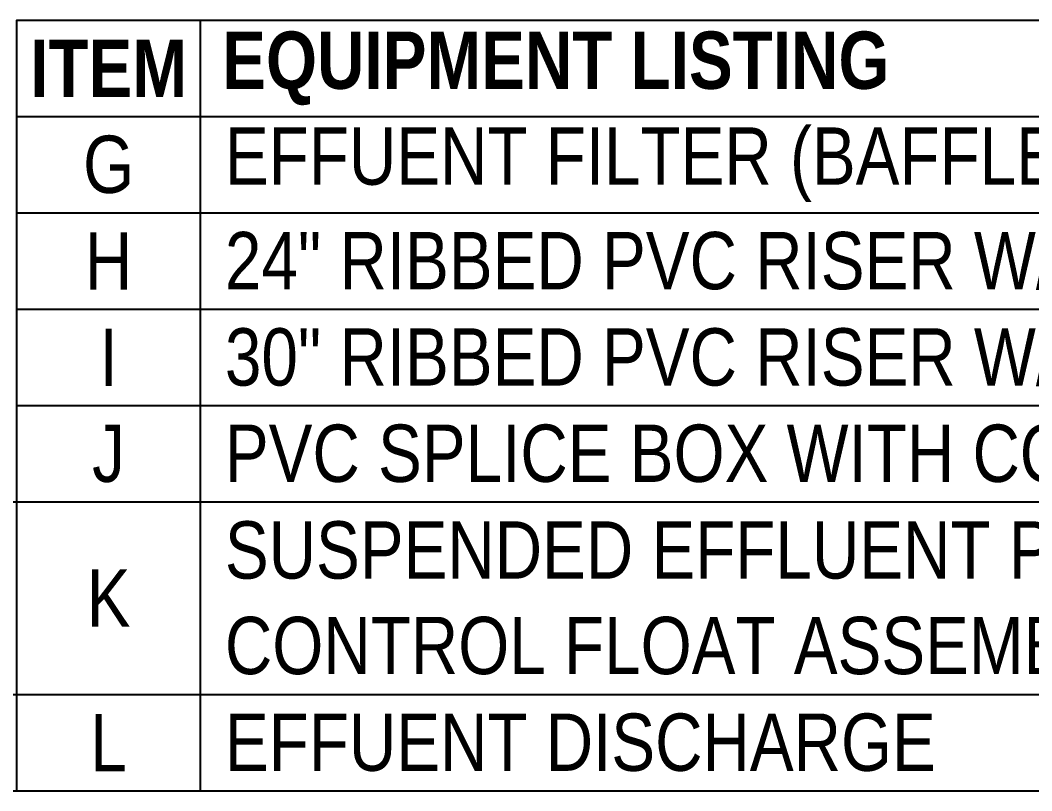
# Model space of a CAD drawing. Extents: x 0 to 216, y -5 to 280.
# Drawn here: x 108.45 to 150.46, y 65.13 to 97.13 of the extents above; entities that cross this region are included whole.
import ezdxf

# ---------------------------------------------------------------- set-up
doc = ezdxf.new("R2010")
doc.units = 0
doc.header["$LTSCALE"] = 10
doc.header["$MEASUREMENT"] = 0
doc.layers.add('CADdetails-7-VERYFINE', color=7, linetype='CONTINUOUS')
doc.layers.add('CADdetails-9-EXTRAFINE', color=9, linetype='CONTINUOUS')
doc.styles.add('CADdetails-NOTES', font='ARIALN.TTF', dxfattribs={"height": 2.38})

msp = doc.modelspace()

# ---------------------------------------------------------------- linework, layer by layer
at = {"layer": 'CADdetails-9-EXTRAFINE'}
for p, q in [((115.924, 97.127), (115.924, 65.127)), ((108.306, 93.127), (201.018, 93.127)), ((108.306, 89.127), (201.018, 89.127)), ((108.306, 85.127), (201.018, 85.127)), ((108.306, 81.127), (201.018, 81.127)), ((16.516, 77.127), (201.018, 77.127)), ((16.516, 69.127), (201.018, 69.127)), ((16.516, 65.127), (201.018, 65.127))]:
    msp.add_line(p, q, dxfattribs=at)
msp.add_lwpolyline([(108.306, 65.127), (108.306, 97.127), (201.018, 97.127), (201.018, 65.127)], dxfattribs=at)

# ---------------------------------------------------------------- texts
at = {"layer": 'CADdetails-7-VERYFINE', "char_height": 2.38, "style": 'CADdetails-NOTES'}
for s, insert, width, attachment_point in [('{\\fArial Narrow|b1|i0|c0|p34;EQUIPMENT LISTING}', (130.694, 95.127), 29.5401, 5), ('{\\fArial Narrow|b1|i0|c0|p34;ITEM}', (112.115, 95.127), 7.61804, 5), ('EFFUENT FILTER (BAFFLE WALL CROSSOVER)', (116.947, 91.127), 63.29301, 4), ('G', (112.115, 91.127), 7.61804, 5), ('H', (112.115, 87.127), 7.61804, 5), ('24" RIBBED PVC RISER W/ FRP LID', (116.947, 87.127), 82.29473, 4), ('30" RIBBED PVC RISER W/ FRP LID', (116.947, 83.127), 97.48383, 4), ('I', (112.115, 83.127), 7.61804, 5), ('J', (112.115, 79.127), 7.61804, 5), ('PVC SPLICE BOX WITH CORD GRIPS', (116.947, 79.127), 80.86031, 4), ('SUSPENDED EFFLUENT PUMP W/ FILTER ANT LEVEL CONTROL FLOAT ASSEMBLY', (116.947, 73.127), 80.86031, 4), ('K', (112.115, 73.127), 7.61804, 5), ('L', (112.115, 67.127), 7.61804, 5), ('EFFUENT DISCHARGE', (116.947, 67.127), 80.86031, 4)]:
    msp.add_mtext(s, dxfattribs=dict(at, insert=insert, width=width, attachment_point=attachment_point))

doc.saveas('drawing.dxf')
